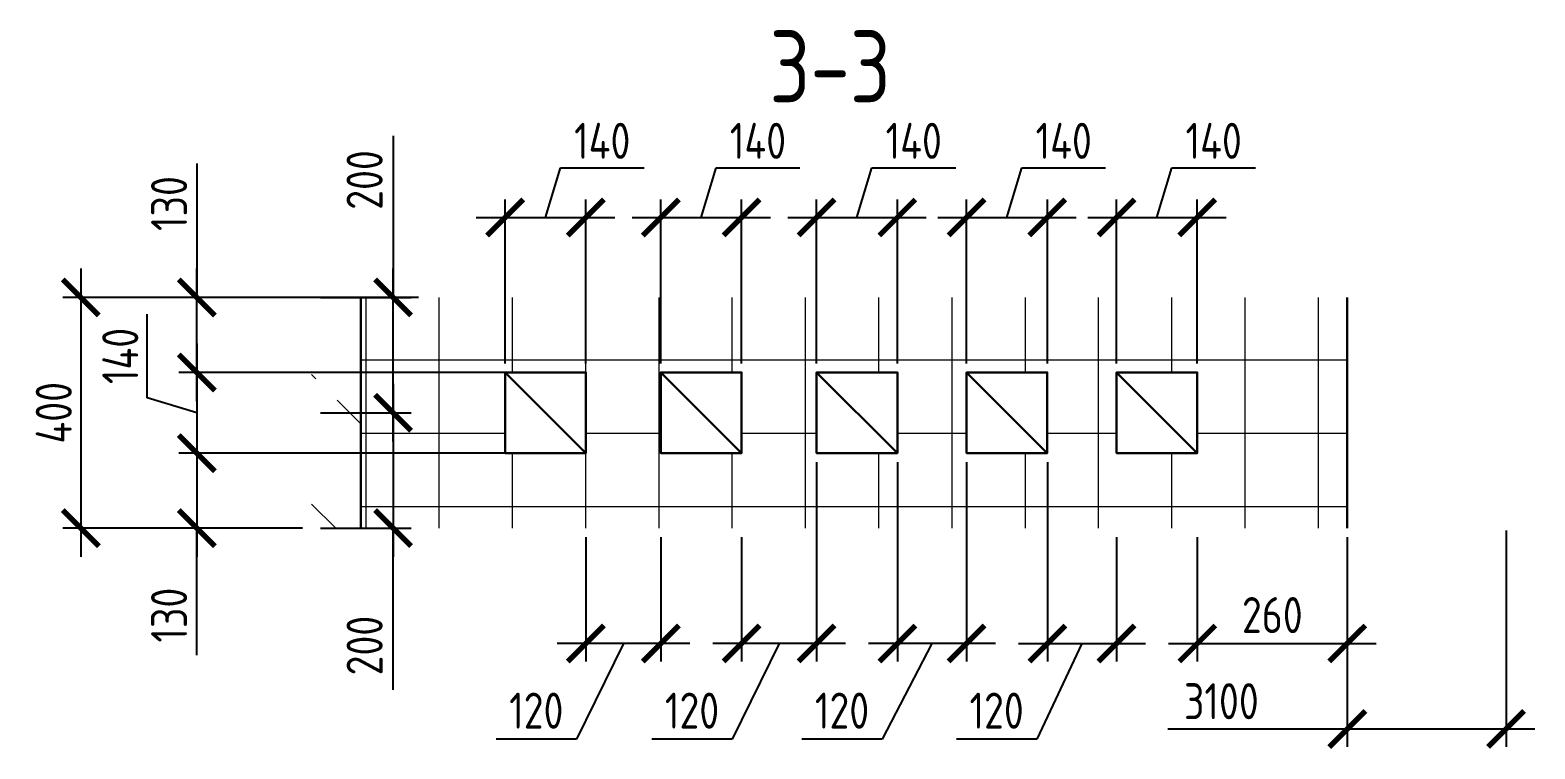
# Model space of a CAD drawing. Header units: millimetres. Extents: x -56498 to 234605, y -296269 to -29969.
# Drawn here: x 159444 to 162053, y -287821 to -286575 of the extents above; entities that cross this region are included whole.
import ezdxf
from ezdxf.enums import TextEntityAlignment as Align

# ---------------------------------------------------------------- set-up
doc = ezdxf.new("R2010")
doc.units = ezdxf.units.MM
doc.header["$LTSCALE"] = 100
doc.header["$PDMODE"] = 35
for name, color, linetype, lineweight in [('0.3', 7, 'Continuous', 30), ('Примітки 0.09', 200, 'Continuous', 9), ('Розміри 0.09', 5, 'Continuous', 9), ('Штрихування 0.09', 253, 'Continuous', 9)]:
    doc.layers.add(name, color=color, linetype=linetype, lineweight=lineweight)
doc.styles.add('GOST 2.304', font='CS_Gost2304.shx')
doc.dimstyles.new('SPDS', dxfattribs={"dimscale": 100, "dimtxt": 2.5, "dimasz": 2.5, "dimexe": 1.25, "dimexo": 0.625, "dimtad": 1, "dimrnd": 0.001, "dimtxsty": 'GOST 2.304', "dimblk": 'ARCHTICK', "dimcen": 2.5, "dimdle": 2, "dimadec": 0, "dimazin": 2, "dimtfac": 0.75, "dimtmove": 1, "dimatfit": 3, "dimfxl": 0, "dimtolj": 1, "dimarcsym": 0})

# ---------------------------------------------------------------- blocks, each defined once
blk = doc.blocks.new('_ArchTick')
at = {"color": 0, "linetype": 'ByBlock', "const_width": 0.15}
blk.add_lwpolyline([(-0.5, -0.5), (0.5, 0.5)], dxfattribs=at)
blk = doc.blocks.new('*D606')
at = {"layer": 'Defpoints', "color": 0, "transparency": 16777216}
for p in [(159733.3, -287038.6), (160133.3, -287038.6), (160383.3, -287168.6)]:
    blk.add_point(p, dxfattribs=at)
at = {"layer": 'Розміри 0.09', "color": 0, "lineweight": -2, "transparency": 16777216}
for p, q in [((159733.3, -286806.3), (159733.3, -287038.6)), ((159733.3, -287218.6), (159733.3, -286988.6)), ((160117.6, -287038.6), (159702, -287038.6)), ((160367.6, -287168.6), (159702, -287168.6))]:
    blk.add_line(p, q, dxfattribs=at)
at = {"layer": 'Розміри 0.09', "color": 0, "lineweight": -2, "transparency": 16777216, "xscale": 62.5, "yscale": 62.5, "zscale": 62.5}
for p, rotation in [((159733.3, -287038.6), 90), ((159733.3, -287168.6), 270)]:
    blk.add_blockref('_ArchTick', p, dxfattribs=dict(at, rotation=rotation))
at = {"layer": 'Розміри 0.09', "color": 0, "transparency": 16777216, "insert": (159685.1, -286875.8), "char_height": 62.5, "attachment_point": 5, "rotation": 90, "style": 'GOST 2.304'}
blk.add_mtext('\\A1;130', dxfattribs=at)
blk = doc.blocks.new('*D607')
at = {"layer": 'Defpoints', "color": 0, "transparency": 16777216}
for p in [(160383.3, -287168.6), (159733.3, -287308.6), (160383.3, -287308.6)]:
    blk.add_point(p, dxfattribs=at)
at = {"layer": 'Розміри 0.09', "color": 0, "lineweight": -2, "transparency": 16777216}
for p, q in [((159647.3, -287212.8), (159647.3, -287067.5)), ((159733.3, -287118.6), (159733.3, -287358.6)), ((160367.6, -287168.6), (159702, -287168.6)), ((159733.3, -287238.6), (159647.3, -287212.8)), ((160367.6, -287308.6), (159702, -287308.6))]:
    blk.add_line(p, q, dxfattribs=at)
at = {"layer": 'Розміри 0.09', "color": 0, "lineweight": -2, "transparency": 16777216, "xscale": 62.5, "yscale": 62.5, "zscale": 62.5}
for p, rotation in [((159733.3, -287168.6), 90), ((159733.3, -287308.6), 270)]:
    blk.add_blockref('_ArchTick', p, dxfattribs=dict(at, rotation=rotation))
at = {"layer": 'Розміри 0.09', "color": 0, "transparency": 16777216, "insert": (159600.5, -287140.1), "char_height": 62.5, "attachment_point": 5, "rotation": 90, "style": 'GOST 2.304'}
blk.add_mtext('\\A1;140', dxfattribs=at)
blk = doc.blocks.new('*D608')
at = {"layer": 'Defpoints', "color": 0, "transparency": 16777216}
for p in [(160383.3, -287308.6), (159733.3, -287438.6), (159932.1, -287438.6)]:
    blk.add_point(p, dxfattribs=at)
at = {"layer": 'Розміри 0.09', "color": 0, "lineweight": -2, "transparency": 16777216}
for p, q in [((159733.3, -287258.6), (159733.3, -287488.6)), ((160367.6, -287308.6), (159702, -287308.6)), ((159916.4, -287438.6), (159702, -287438.6)), ((159733.3, -287658.9), (159733.3, -287438.6))]:
    blk.add_line(p, q, dxfattribs=at)
at = {"layer": 'Розміри 0.09', "color": 0, "lineweight": -2, "transparency": 16777216, "xscale": 62.5, "yscale": 62.5, "zscale": 62.5}
for p, rotation in [((159733.3, -287308.6), 90), ((159733.3, -287438.6), 270)]:
    blk.add_blockref('_ArchTick', p, dxfattribs=dict(at, rotation=rotation))
at = {"layer": 'Розміри 0.09', "color": 0, "transparency": 16777216, "insert": (159685.1, -287589.4), "char_height": 62.5, "attachment_point": 5, "rotation": 90, "style": 'GOST 2.304'}
blk.add_mtext('\\A1;130', dxfattribs=at)
blk = doc.blocks.new('*D609')
at = {"layer": 'Defpoints', "color": 0, "transparency": 16777216}
for p in [(159932.1, -287038.6), (160073.4, -287038.6), (159932.1, -287238.6)]:
    blk.add_point(p, dxfattribs=at)
at = {"layer": 'Розміри 0.09', "color": 0, "lineweight": -2, "transparency": 16777216}
for p, q in [((160073.4, -286758.4), (160073.4, -287038.6)), ((160073.4, -287288.6), (160073.4, -286988.6)), ((159947.7, -287038.6), (160104.6, -287038.6)), ((159947.7, -287238.6), (160104.6, -287238.6))]:
    blk.add_line(p, q, dxfattribs=at)
at = {"layer": 'Розміри 0.09', "color": 0, "lineweight": -2, "transparency": 16777216, "xscale": 62.5, "yscale": 62.5, "zscale": 62.5}
for p, rotation in [((160073.4, -287038.6), 90), ((160073.4, -287238.6), 270)]:
    blk.add_blockref('_ArchTick', p, dxfattribs=dict(at, rotation=rotation))
at = {"layer": 'Розміри 0.09', "color": 0, "transparency": 16777216, "insert": (160024.1, -286835), "char_height": 62.5, "attachment_point": 5, "rotation": 90, "style": 'GOST 2.304'}
blk.add_mtext('\\A1;200', dxfattribs=at)
blk = doc.blocks.new('*D610')
at = {"layer": 'Defpoints', "color": 0, "transparency": 16777216}
for p in [(159932.1, -287238.6), (159932.1, -287438.6), (160073.4, -287438.6)]:
    blk.add_point(p, dxfattribs=at)
at = {"layer": 'Розміри 0.09', "color": 0, "lineweight": -2, "transparency": 16777216}
for p, q in [((160073.4, -287188.6), (160073.4, -287488.6)), ((159947.7, -287238.6), (160104.6, -287238.6)), ((159947.7, -287438.6), (160104.6, -287438.6)), ((160073.4, -287718.8), (160073.4, -287438.6))]:
    blk.add_line(p, q, dxfattribs=at)
at = {"layer": 'Розміри 0.09', "color": 0, "lineweight": -2, "transparency": 16777216, "xscale": 62.5, "yscale": 62.5, "zscale": 62.5}
for p, rotation in [((160073.4, -287238.6), 90), ((160073.4, -287438.6), 270)]:
    blk.add_blockref('_ArchTick', p, dxfattribs=dict(at, rotation=rotation))
at = {"layer": 'Розміри 0.09', "color": 0, "transparency": 16777216, "insert": (160024.1, -287642.2), "char_height": 62.5, "attachment_point": 5, "rotation": 90, "style": 'GOST 2.304'}
blk.add_mtext('\\A1;200', dxfattribs=at)
blk = doc.blocks.new('*D611')
at = {"layer": 'Defpoints', "color": 0, "transparency": 16777216}
for p in [(159932.1, -287038.6), (159532.1, -287438.6), (159932.1, -287438.6)]:
    blk.add_point(p, dxfattribs=at)
at = {"layer": 'Розміри 0.09', "color": 0, "lineweight": -2, "transparency": 16777216}
for p, q in [((159532.1, -286988.6), (159532.1, -287488.6)), ((159916.4, -287038.6), (159500.8, -287038.6)), ((159916.4, -287438.6), (159500.8, -287438.6))]:
    blk.add_line(p, q, dxfattribs=at)
at = {"layer": 'Розміри 0.09', "color": 0, "lineweight": -2, "transparency": 16777216, "xscale": 62.5, "yscale": 62.5, "zscale": 62.5}
for p, rotation in [((159532.1, -287038.6), 90), ((159532.1, -287438.6), 270)]:
    blk.add_blockref('_ArchTick', p, dxfattribs=dict(at, rotation=rotation))
at = {"layer": 'Розміри 0.09', "color": 0, "transparency": 16777216, "insert": (159485.2, -287238.6), "char_height": 62.5, "attachment_point": 5, "rotation": 90, "style": 'GOST 2.304'}
blk.add_mtext('\\A1;400', dxfattribs=at)
blk = doc.blocks.new('*D602')
at = {"layer": 'Defpoints', "color": 0, "transparency": 16777216}
for p in [(160807.6, -287308.6), (160677.6, -287438.6), (160677.6, -287638.6)]:
    blk.add_point(p, dxfattribs=at)
at = {"layer": 'Розміри 0.09', "color": 0, "lineweight": -2, "transparency": 16777216}
for p, q in [((160807.6, -287324.2), (160807.6, -287669.8)), ((160677.6, -287454.2), (160677.6, -287669.8)), ((160857.6, -287638.6), (160627.6, -287638.6)), ((160742.6, -287638.6), (160661.3, -287804.3)), ((160661.3, -287804.3), (160522.2, -287804.3))]:
    blk.add_line(p, q, dxfattribs=at)
at = {"layer": 'Розміри 0.09', "color": 0, "lineweight": -2, "transparency": 16777216, "xscale": 62.5, "yscale": 62.5, "zscale": 62.5, "rotation": 180}
blk.add_blockref('_ArchTick', (160677.6, -287638.6), dxfattribs=at)
at = {"layer": 'Розміри 0.09', "color": 0, "lineweight": -2, "transparency": 16777216, "xscale": 62.5, "yscale": 62.5, "zscale": 62.5}
blk.add_blockref('_ArchTick', (160807.6, -287638.6), dxfattribs=at)
at = {"layer": 'Розміри 0.09', "color": 0, "transparency": 16777216, "insert": (160591.7, -287755), "char_height": 62.5, "attachment_point": 5, "style": 'GOST 2.304'}
blk.add_mtext('\\A1;120', dxfattribs=at)
blk = doc.blocks.new('*D603')
at = {"layer": 'Defpoints', "color": 0, "transparency": 16777216}
for p in [(160947.6, -287308.6), (161067.6, -287308.6), (160947.6, -287638.6)]:
    blk.add_point(p, dxfattribs=at)
at = {"layer": 'Розміри 0.09', "color": 0, "lineweight": -2, "transparency": 16777216}
for p, q in [((160947.6, -287324.2), (160947.6, -287669.8)), ((161067.6, -287324.2), (161067.6, -287669.8)), ((161117.6, -287638.6), (160897.6, -287638.6)), ((161007.6, -287638.6), (160921.3, -287804.3)), ((160921.3, -287804.3), (160782.2, -287804.3))]:
    blk.add_line(p, q, dxfattribs=at)
at = {"layer": 'Розміри 0.09', "color": 0, "lineweight": -2, "transparency": 16777216, "xscale": 62.5, "yscale": 62.5, "zscale": 62.5, "rotation": 180}
blk.add_blockref('_ArchTick', (160947.6, -287638.6), dxfattribs=at)
at = {"layer": 'Розміри 0.09', "color": 0, "lineweight": -2, "transparency": 16777216, "xscale": 62.5, "yscale": 62.5, "zscale": 62.5}
blk.add_blockref('_ArchTick', (161067.6, -287638.6), dxfattribs=at)
at = {"layer": 'Розміри 0.09', "color": 0, "transparency": 16777216, "insert": (160851.7, -287755), "char_height": 62.5, "attachment_point": 5, "style": 'GOST 2.304'}
blk.add_mtext('\\A1;120', dxfattribs=at)
blk = doc.blocks.new('*D604')
at = {"layer": 'Defpoints', "color": 0, "transparency": 16777216}
for p in [(160407.6, -287438.6), (160537.6, -287438.6), (160407.6, -287638.6)]:
    blk.add_point(p, dxfattribs=at)
at = {"layer": 'Розміри 0.09', "color": 0, "lineweight": -2, "transparency": 16777216}
for p, q in [((160407.6, -287454.2), (160407.6, -287669.8)), ((160537.6, -287454.2), (160537.6, -287669.8)), ((160587.6, -287638.6), (160357.6, -287638.6)), ((160472.6, -287638.6), (160391.3, -287804.3)), ((160391.3, -287804.3), (160252.2, -287804.3))]:
    blk.add_line(p, q, dxfattribs=at)
at = {"layer": 'Розміри 0.09', "color": 0, "lineweight": -2, "transparency": 16777216, "xscale": 62.5, "yscale": 62.5, "zscale": 62.5, "rotation": 180}
blk.add_blockref('_ArchTick', (160407.6, -287638.6), dxfattribs=at)
at = {"layer": 'Розміри 0.09', "color": 0, "lineweight": -2, "transparency": 16777216, "xscale": 62.5, "yscale": 62.5, "zscale": 62.5}
blk.add_blockref('_ArchTick', (160537.6, -287638.6), dxfattribs=at)
at = {"layer": 'Розміри 0.09', "color": 0, "transparency": 16777216, "insert": (160321.7, -287755), "char_height": 62.5, "attachment_point": 5, "style": 'GOST 2.304'}
blk.add_mtext('\\A1;120', dxfattribs=at)
blk = doc.blocks.new('*D605')
at = {"layer": 'Defpoints', "color": 0, "transparency": 16777216}
for p in [(161727.6, -287438.6), (162002.8, -287427.1), (162002.8, -287786.7)]:
    blk.add_point(p, dxfattribs=at)
at = {"layer": 'Розміри 0.09', "color": 0, "lineweight": -2, "transparency": 16777216}
for p, q in [((162002.8, -287442.7), (162002.8, -287818)), ((161727.6, -287454.2), (161727.6, -287818)), ((161416.4, -287786.7), (161727.6, -287786.7)), ((161677.6, -287786.7), (162052.8, -287786.7))]:
    blk.add_line(p, q, dxfattribs=at)
at = {"layer": 'Розміри 0.09', "color": 0, "lineweight": -2, "transparency": 16777216, "xscale": 62.5, "yscale": 62.5, "zscale": 62.5, "rotation": 180}
blk.add_blockref('_ArchTick', (161727.6, -287786.7), dxfattribs=at)
at = {"layer": 'Розміри 0.09', "color": 0, "lineweight": -2, "transparency": 16777216, "xscale": 62.5, "yscale": 62.5, "zscale": 62.5}
blk.add_blockref('_ArchTick', (162002.8, -287786.7), dxfattribs=at)
at = {"layer": 'Розміри 0.09', "color": 0, "transparency": 16777216, "insert": (161509.3, -287738.6), "char_height": 62.5, "attachment_point": 5, "style": 'GOST 2.304'}
blk.add_mtext('\\A1;3100', dxfattribs=at)
blk = doc.blocks.new('*D613')
at = {"layer": 'Defpoints', "color": 0, "transparency": 16777216}
for p in [(161207.6, -287308.6), (161327.6, -287438.6), (161327.6, -287638.6)]:
    blk.add_point(p, dxfattribs=at)
at = {"layer": 'Розміри 0.09', "color": 0, "lineweight": -2, "transparency": 16777216}
for p, q in [((161207.6, -287324.2), (161207.6, -287669.8)), ((161327.6, -287454.2), (161327.6, -287669.8)), ((161157.6, -287638.6), (161377.6, -287638.6)), ((161267.6, -287638.6), (161189.2, -287804.3)), ((161189.2, -287804.3), (161050.2, -287804.3))]:
    blk.add_line(p, q, dxfattribs=at)
at = {"layer": 'Розміри 0.09', "color": 0, "lineweight": -2, "transparency": 16777216, "xscale": 62.5, "yscale": 62.5, "zscale": 62.5, "rotation": 180}
blk.add_blockref('_ArchTick', (161207.6, -287638.6), dxfattribs=at)
at = {"layer": 'Розміри 0.09', "color": 0, "lineweight": -2, "transparency": 16777216, "xscale": 62.5, "yscale": 62.5, "zscale": 62.5}
blk.add_blockref('_ArchTick', (161327.6, -287638.6), dxfattribs=at)
at = {"layer": 'Розміри 0.09', "color": 0, "transparency": 16777216, "insert": (161119.7, -287755), "char_height": 62.5, "attachment_point": 5, "style": 'GOST 2.304'}
blk.add_mtext('\\A1;120', dxfattribs=at)
blk = doc.blocks.new('*D614')
at = {"layer": 'Defpoints', "color": 0, "transparency": 16777216}
for p in [(161467.6, -287438.6), (161727.6, -287438.6), (161727.6, -287638.6)]:
    blk.add_point(p, dxfattribs=at)
at = {"layer": 'Розміри 0.09', "color": 0, "lineweight": -2, "transparency": 16777216}
for p, q in [((161467.6, -287454.2), (161467.6, -287669.8)), ((161727.6, -287454.2), (161727.6, -287669.8)), ((161417.6, -287638.6), (161777.6, -287638.6))]:
    blk.add_line(p, q, dxfattribs=at)
at = {"layer": 'Розміри 0.09', "color": 0, "lineweight": -2, "transparency": 16777216, "xscale": 62.5, "yscale": 62.5, "zscale": 62.5, "rotation": 180}
blk.add_blockref('_ArchTick', (161467.6, -287638.6), dxfattribs=at)
at = {"layer": 'Розміри 0.09', "color": 0, "lineweight": -2, "transparency": 16777216, "xscale": 62.5, "yscale": 62.5, "zscale": 62.5}
blk.add_blockref('_ArchTick', (161727.6, -287638.6), dxfattribs=at)
at = {"layer": 'Розміри 0.09', "color": 0, "transparency": 16777216, "insert": (161597.6, -287589.3), "char_height": 62.5, "attachment_point": 5, "style": 'GOST 2.304'}
blk.add_mtext('\\A1;260', dxfattribs=at)
blk = doc.blocks.new('*D643')
at = {"layer": 'Defpoints', "color": 0, "transparency": 16777216}
for p in [(161467.6, -286900), (161327.6, -287168.6), (161467.6, -287168.6)]:
    blk.add_point(p, dxfattribs=at)
at = {"layer": 'Розміри 0.09', "color": 0, "lineweight": -2, "transparency": 16777216}
for p, q in [((161397.6, -286900), (161423.4, -286814)), ((161423.4, -286814), (161568.7, -286814)), ((161327.6, -287153), (161327.6, -286868.7)), ((161467.6, -287153), (161467.6, -286868.7)), ((161277.6, -286900), (161517.6, -286900))]:
    blk.add_line(p, q, dxfattribs=at)
at = {"layer": 'Розміри 0.09', "color": 0, "lineweight": -2, "transparency": 16777216, "xscale": 62.5, "yscale": 62.5, "zscale": 62.5, "rotation": 180}
blk.add_blockref('_ArchTick', (161327.6, -286900), dxfattribs=at)
at = {"layer": 'Розміри 0.09', "color": 0, "lineweight": -2, "transparency": 16777216, "xscale": 62.5, "yscale": 62.5, "zscale": 62.5}
blk.add_blockref('_ArchTick', (161467.6, -286900), dxfattribs=at)
at = {"layer": 'Розміри 0.09', "color": 0, "transparency": 16777216, "insert": (161496, -286767.1), "char_height": 62.5, "attachment_point": 5, "style": 'GOST 2.304'}
blk.add_mtext('\\A1;140', dxfattribs=at)
blk = doc.blocks.new('*D644')
at = {"layer": 'Defpoints', "color": 0, "transparency": 16777216}
for p in [(161207.6, -286900), (161067.6, -287168.6), (161207.6, -287168.6)]:
    blk.add_point(p, dxfattribs=at)
at = {"layer": 'Розміри 0.09', "color": 0, "lineweight": -2, "transparency": 16777216}
for p, q in [((161137.6, -286900), (161163.4, -286814)), ((161163.4, -286814), (161308.7, -286814)), ((161067.6, -287153), (161067.6, -286868.7)), ((161207.6, -287153), (161207.6, -286868.7)), ((161017.6, -286900), (161257.6, -286900))]:
    blk.add_line(p, q, dxfattribs=at)
at = {"layer": 'Розміри 0.09', "color": 0, "lineweight": -2, "transparency": 16777216, "xscale": 62.5, "yscale": 62.5, "zscale": 62.5, "rotation": 180}
blk.add_blockref('_ArchTick', (161067.6, -286900), dxfattribs=at)
at = {"layer": 'Розміри 0.09', "color": 0, "lineweight": -2, "transparency": 16777216, "xscale": 62.5, "yscale": 62.5, "zscale": 62.5}
blk.add_blockref('_ArchTick', (161207.6, -286900), dxfattribs=at)
at = {"layer": 'Розміри 0.09', "color": 0, "transparency": 16777216, "insert": (161236, -286767.1), "char_height": 62.5, "attachment_point": 5, "style": 'GOST 2.304'}
blk.add_mtext('\\A1;140', dxfattribs=at)
blk = doc.blocks.new('*D645')
at = {"layer": 'Defpoints', "color": 0, "transparency": 16777216}
for p in [(160947.6, -286900), (160807.6, -287168.6), (160947.6, -287168.6)]:
    blk.add_point(p, dxfattribs=at)
at = {"layer": 'Розміри 0.09', "color": 0, "lineweight": -2, "transparency": 16777216}
for p, q in [((160877.6, -286900), (160903.4, -286814)), ((160903.4, -286814), (161048.7, -286814)), ((160807.6, -287153), (160807.6, -286868.7)), ((160947.6, -287153), (160947.6, -286868.7)), ((160757.6, -286900), (160997.6, -286900))]:
    blk.add_line(p, q, dxfattribs=at)
at = {"layer": 'Розміри 0.09', "color": 0, "lineweight": -2, "transparency": 16777216, "xscale": 62.5, "yscale": 62.5, "zscale": 62.5, "rotation": 180}
blk.add_blockref('_ArchTick', (160807.6, -286900), dxfattribs=at)
at = {"layer": 'Розміри 0.09', "color": 0, "lineweight": -2, "transparency": 16777216, "xscale": 62.5, "yscale": 62.5, "zscale": 62.5}
blk.add_blockref('_ArchTick', (160947.6, -286900), dxfattribs=at)
at = {"layer": 'Розміри 0.09', "color": 0, "transparency": 16777216, "insert": (160976, -286767.1), "char_height": 62.5, "attachment_point": 5, "style": 'GOST 2.304'}
blk.add_mtext('\\A1;140', dxfattribs=at)
blk = doc.blocks.new('*D646')
at = {"layer": 'Defpoints', "color": 0, "transparency": 16777216}
for p in [(160677.6, -286900), (160537.6, -287168.6), (160677.6, -287168.6)]:
    blk.add_point(p, dxfattribs=at)
at = {"layer": 'Розміри 0.09', "color": 0, "lineweight": -2, "transparency": 16777216}
for p, q in [((160607.6, -286900), (160633.4, -286814)), ((160633.4, -286814), (160778.7, -286814)), ((160537.6, -287153), (160537.6, -286868.7)), ((160677.6, -287153), (160677.6, -286868.7)), ((160487.6, -286900), (160727.6, -286900))]:
    blk.add_line(p, q, dxfattribs=at)
at = {"layer": 'Розміри 0.09', "color": 0, "lineweight": -2, "transparency": 16777216, "xscale": 62.5, "yscale": 62.5, "zscale": 62.5, "rotation": 180}
blk.add_blockref('_ArchTick', (160537.6, -286900), dxfattribs=at)
at = {"layer": 'Розміри 0.09', "color": 0, "lineweight": -2, "transparency": 16777216, "xscale": 62.5, "yscale": 62.5, "zscale": 62.5}
blk.add_blockref('_ArchTick', (160677.6, -286900), dxfattribs=at)
at = {"layer": 'Розміри 0.09', "color": 0, "transparency": 16777216, "insert": (160706, -286767.1), "char_height": 62.5, "attachment_point": 5, "style": 'GOST 2.304'}
blk.add_mtext('\\A1;140', dxfattribs=at)
blk = doc.blocks.new('*D647')
at = {"layer": 'Defpoints', "color": 0, "transparency": 16777216}
for p in [(160407.6, -286900), (160267.6, -287168.6), (160407.6, -287168.6)]:
    blk.add_point(p, dxfattribs=at)
at = {"layer": 'Розміри 0.09', "color": 0, "lineweight": -2, "transparency": 16777216}
for p, q in [((160337.6, -286900), (160363.4, -286814)), ((160363.4, -286814), (160508.7, -286814)), ((160267.6, -287153), (160267.6, -286868.7)), ((160407.6, -287153), (160407.6, -286868.7)), ((160217.6, -286900), (160457.6, -286900))]:
    blk.add_line(p, q, dxfattribs=at)
at = {"layer": 'Розміри 0.09', "color": 0, "lineweight": -2, "transparency": 16777216, "xscale": 62.5, "yscale": 62.5, "zscale": 62.5, "rotation": 180}
blk.add_blockref('_ArchTick', (160267.6, -286900), dxfattribs=at)
at = {"layer": 'Розміри 0.09', "color": 0, "lineweight": -2, "transparency": 16777216, "xscale": 62.5, "yscale": 62.5, "zscale": 62.5}
blk.add_blockref('_ArchTick', (160407.6, -286900), dxfattribs=at)
at = {"layer": 'Розміри 0.09', "color": 0, "transparency": 16777216, "insert": (160436, -286767.1), "char_height": 62.5, "attachment_point": 5, "style": 'GOST 2.304'}
blk.add_mtext('\\A1;140', dxfattribs=at)

msp = doc.modelspace()

# ---------------------------------------------------------------- hatches: boundary and pattern name
at = {"layer": 'Штрихування 0.09', "ltscale": 0.25}
h = msp.add_hatch(dxfattribs=at)
h.set_pattern_fill('ANSI31', color=256, scale=50, angle=90, style=0)
h.set_pattern_definition([(135, (-639.95, -4693.45), (-112.2532, -112.2532), [])])
h.paths.add_polyline_path([(160017.572, -287038.583), (159932.072, -287038.583), (159932.072, -287176.083), (159994.572, -287207.333), (159869.572, -287269.833), (159932.072, -287301.083), (159932.072, -287438.583), (160017.572, -287438.583)])
h = msp.add_hatch(dxfattribs=at)
h.set_pattern_fill('NET', color=256, scale=40, angle=90, style=0)
h.set_pattern_definition([(90, (-501.57, 0), (-127, 8e-15), []), (180, (-501.57, 0), (-2e-14, -127), [])])
h.paths.add_polyline_path([(161207.572, -287038.583), (161067.572, -287038.583), (161067.572, -287168.583), (161207.572, -287168.583)], flags=17)
h.paths.add_polyline_path([(160947.572, -287038.583), (160807.572, -287038.583), (160807.572, -287168.583), (160947.572, -287168.583)], flags=17)
h.paths.add_polyline_path([(160677.572, -287308.583), (160537.572, -287308.583), (160537.572, -287438.583), (160677.572, -287438.583)], flags=17)
h.paths.add_polyline_path([(160407.572, -287308.583), (160267.572, -287308.583), (160267.572, -287438.583), (160407.572, -287438.583)], flags=17)
h.paths.add_polyline_path([(161467.572, -287308.583), (161327.572, -287308.583), (161327.572, -287438.583), (161467.572, -287438.583)], flags=17)
h.paths.add_polyline_path([(161327.572, -287308.583), (161327.572, -287168.583), (161467.572, -287168.583), (161467.572, -287308.583), (161467.572, -287438.583), (161727.572, -287438.583), (161727.572, -287038.583), (161207.572, -287038.583), (161207.572, -287168.583), (161207.572, -287308.583), (161067.572, -287308.583), (161067.572, -287168.583), (161067.572, -287038.583), (160947.572, -287038.583), (160947.572, -287168.583), (160947.572, -287308.583), (160807.572, -287308.583), (160807.572, -287168.583), (160807.572, -287038.583), (160017.572, -287038.583), (160017.572, -287438.583), (160267.572, -287438.583), (160267.572, -287308.583), (160267.572, -287168.583), (160407.572, -287168.583), (160407.572, -287308.583), (160407.572, -287438.583), (160537.572, -287438.583), (160537.572, -287308.583), (160537.572, -287168.583), (160677.572, -287168.583), (160677.572, -287308.583), (160677.572, -287438.583), (161327.572, -287438.583)])

# ---------------------------------------------------------------- linework, layer by layer
at = {"layer": '0.3'}
for p, q in [((160017.572, -287438.583), (160017.572, -287038.583)), ((161727.572, -287438.583), (161727.572, -287038.583))]:
    msp.add_line(p, q, dxfattribs=at)
for points in [[(160407.572, -287308.583), (160267.572, -287308.583), (160267.572, -287168.583), (160407.572, -287308.583), (160407.572, -287168.583), (160267.572, -287168.583)], [(160677.572, -287308.583), (160537.572, -287308.583), (160537.572, -287168.583), (160677.572, -287308.583), (160677.572, -287168.583), (160537.572, -287168.583)], [(160807.572, -287168.583), (160947.572, -287168.583), (160947.572, -287308.583), (160807.572, -287168.583), (160807.572, -287308.583), (160947.572, -287308.583)], [(161207.572, -287308.583), (161067.572, -287308.583), (161067.572, -287168.583), (161207.572, -287308.583), (161207.572, -287168.583), (161067.572, -287168.583)], [(161467.572, -287308.583), (161327.572, -287308.583), (161327.572, -287168.583), (161467.572, -287308.583), (161467.572, -287168.583), (161327.572, -287168.583)]]:
    msp.add_lwpolyline(points, dxfattribs=at)

# ---------------------------------------------------------------- texts
at = {"layer": 'Примітки 0.09', "ltscale": 0.25, "style": 'GOST 2.304'}
msp.add_text('3-3', height=125, dxfattribs=at).set_placement((160831.054, -286700.557), align=Align.CENTER)

# ---------------------------------------------------------------- dimensions: what is measured, and where the dimension line sits
at = {"layer": 'Розміри 0.09'}
for base, p1, p2, picture, middle in [((160407.572, -286899.953), (160267.572, -287168.583), (160407.572, -287168.583), '*D647', (160378.978, -286767.14)), ((160677.572, -286899.953), (160537.572, -287168.583), (160677.572, -287168.583), '*D646', (160648.978, -286767.14)), ((160947.572, -286899.953), (160807.572, -287168.583), (160947.572, -287168.583), '*D645', (160918.978, -286767.14)), ((161207.572, -286899.953), (161067.572, -287168.583), (161207.572, -287168.583), '*D644', (161178.978, -286767.14)), ((161467.572, -286899.953), (161327.572, -287168.583), (161467.572, -287168.583), '*D643', (161438.978, -286767.14)), ((161727.572, -287638.583), (161467.572, -287438.583), (161727.572, -287438.583), '*D614', (161597.572, -287589.287))]:
    dim = msp.add_linear_dim(base=base, p1=p1, p2=p2, dimstyle='SPDS', override={"dimscale": 25, "dimlfac": 1, "dimtxsty": 'GOST 2.304', "dimblk1": 'ArchTick', "dimblk2": 'ArchTick', "dimsah": 1, "dimtolj": 1}, dxfattribs=at)
    dim.commit()
    dim.dimension.update_dxf_attribs({"geometry": picture, "text_midpoint": middle})
for base, p1, p2, angle, picture, middle in [((160073.394, -287038.583), (159932.072, -287238.583), (159932.072, -287038.583), 90, '*D609', (160081.506, -286834.974)), ((159733.264, -287038.583), (160383.264, -287168.583), (160133.264, -287038.583), 90, '*D606', (159733.264, -286875.809)), ((160073.394, -287438.583), (159932.072, -287238.583), (159932.072, -287438.583), 270, '*D610', (160081.506, -287642.192)), ((159733.264, -287438.583), (160383.264, -287308.583), (159932.072, -287438.583), 90, '*D608', (159746.587, -287589.387))]:
    dim = msp.add_linear_dim(base=base, p1=p1, p2=p2, angle=angle, dimstyle='SPDS', override={"dimscale": 25, "dimlfac": 1, "dimtxsty": 'GOST 2.304', "dimblk1": 'ArchTick', "dimblk2": 'ArchTick', "dimsah": 1, "dimtolj": 1}, dxfattribs=at)
    dim.commit()
    dim.dimension.update_dxf_attribs({"geometry": picture, "text_midpoint": middle, "dimtype": 160})
for base, p1, p2, picture, middle in [((159532.072, -287438.583), (159932.072, -287038.583), (159932.072, -287438.583), '*D611', (159485.197, -287238.583)), ((159733.264, -287308.583), (160383.264, -287168.583), (160383.264, -287308.583), '*D607', (159600.451, -287197.177))]:
    dim = msp.add_linear_dim(base=base, p1=p1, p2=p2, angle=90, dimstyle='SPDS', override={"dimscale": 25, "dimlfac": 1, "dimtxsty": 'GOST 2.304', "dimblk1": 'ArchTick', "dimblk2": 'ArchTick', "dimsah": 1, "dimtolj": 1}, dxfattribs=at)
    dim.commit()
    dim.dimension.update_dxf_attribs({"geometry": picture, "text_midpoint": middle})
for base, p1, p2, text, picture, middle in [((160677.572, -287638.583), (160807.572, -287308.583), (160677.572, -287438.583), '120', '*D602', (160645.641, -287804.282)), ((160947.572, -287638.583), (161067.572, -287308.583), (160947.572, -287308.583), '120', '*D603', (160905.641, -287804.282)), ((160407.572, -287638.583), (160537.572, -287438.583), (160407.572, -287438.583), '120', '*D604', (160375.641, -287804.282)), ((162002.801, -287786.747), (161727.572, -287438.583), (162002.801, -287427.099), '3100', '*D605', (161509.342, -287817.556))]:
    dim = msp.add_linear_dim(base=base, p1=p1, p2=p2, text=text, dimstyle='SPDS', override={"dimscale": 25, "dimlfac": 1, "dimtxsty": 'GOST 2.304', "dimblk1": 'ArchTick', "dimblk2": 'ArchTick', "dimsah": 1, "dimtolj": 1}, dxfattribs=at)
    dim.commit()
    dim.dimension.update_dxf_attribs({"geometry": picture, "text_midpoint": middle, "dimtype": 160})
dim = msp.add_linear_dim(base=(161327.572, -287638.583), p1=(161207.572, -287308.583), p2=(161327.572, -287438.583), dimstyle='SPDS', override={"dimscale": 25, "dimlfac": 1, "dimtxsty": 'GOST 2.304', "dimblk1": 'ArchTick', "dimblk2": 'ArchTick', "dimsah": 1, "dimtolj": 1}, dxfattribs=at)
dim.commit()
dim.dimension.update_dxf_attribs({"geometry": '*D613', "text_midpoint": (161173.59, -287804.282), "dimtype": 160})

doc.saveas('drawing.dxf')
